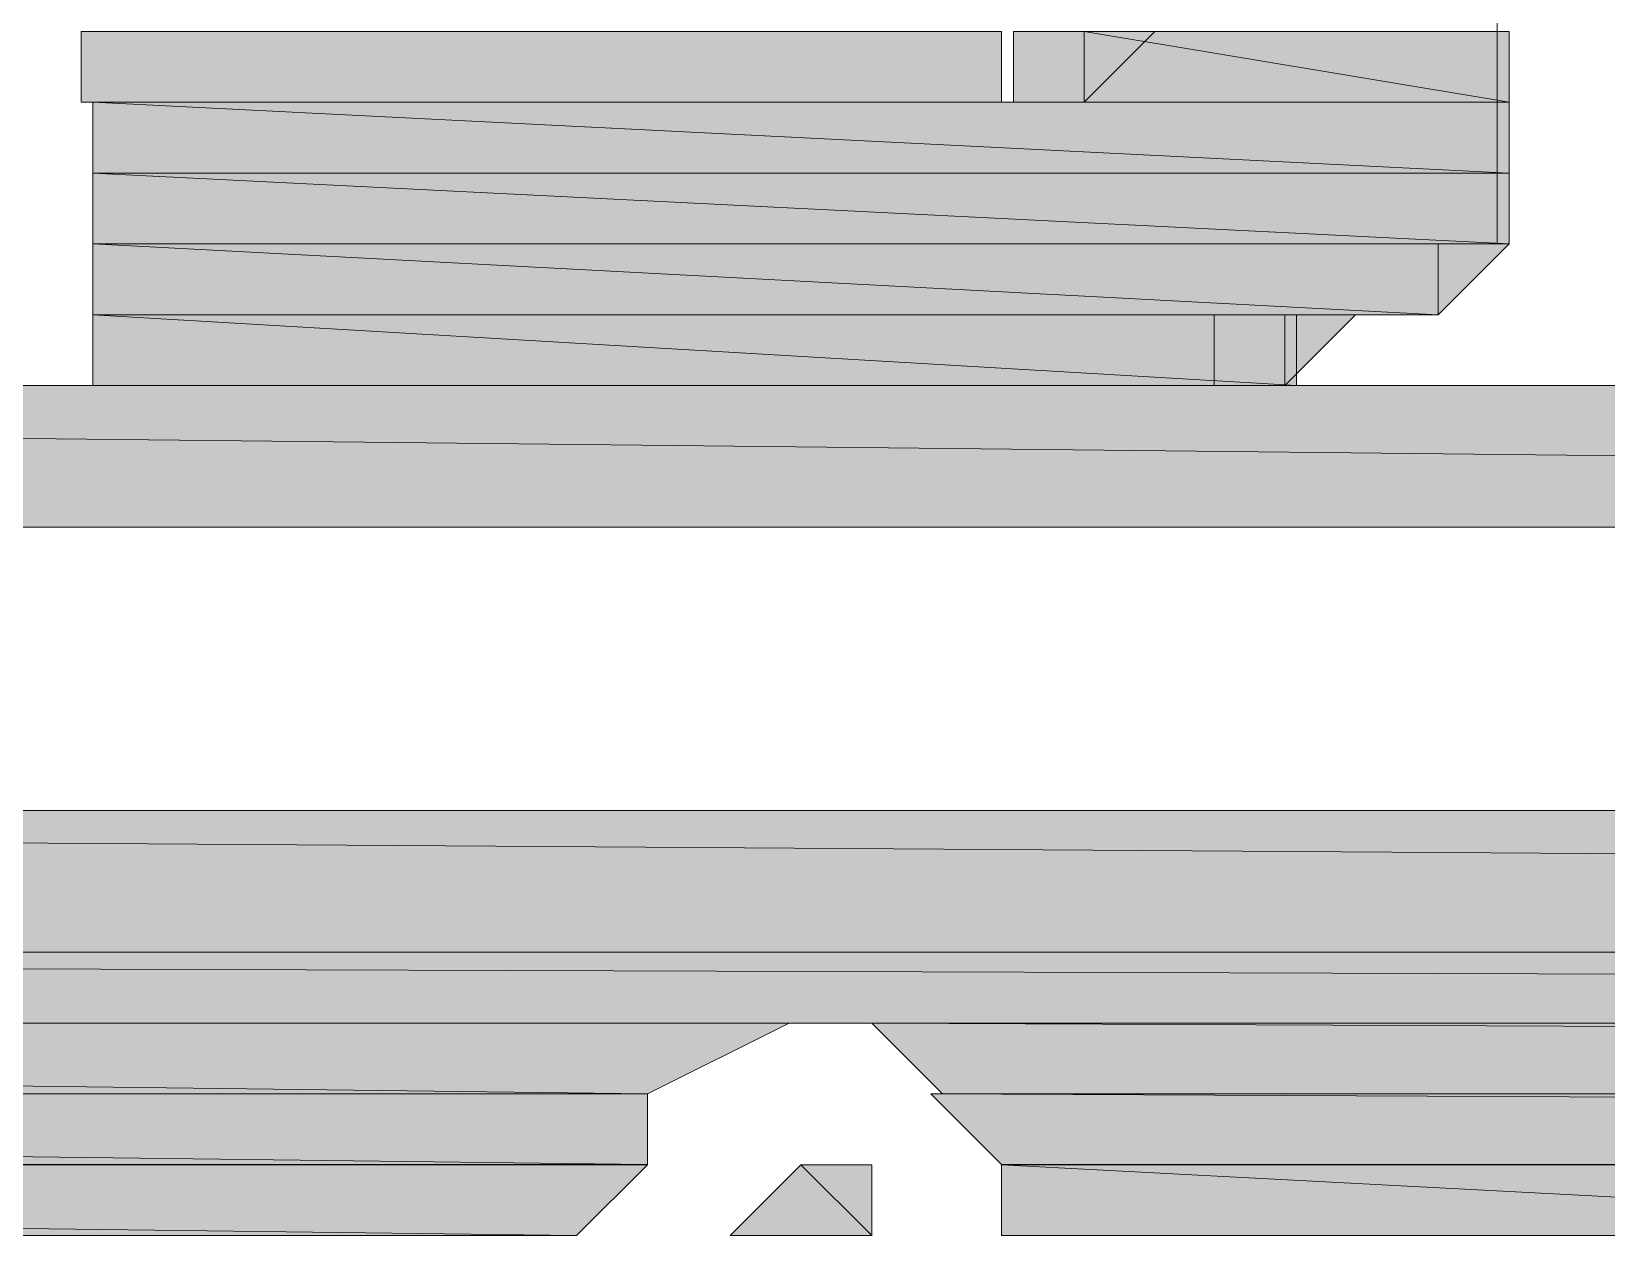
# Model space of a CAD drawing. Header units: millimetres. Extents: x -11 to 1219, y 0 to 1751.
# Drawn here: x 916.84 to 926.17, y 1243.32 to 1250.45 of the extents above; entities that cross this region are included whole.
import ezdxf

# ---------------------------------------------------------------- set-up
doc = ezdxf.new("R2010")
doc.units = ezdxf.units.MM
doc.header["$LTSCALE"] = 10
for name, color, linetype in [('1', 7, 'CONTINUOUS'), ('PDF2_Geometry', 7, 'CONTINUOUS'), ('PDF2_Solid Fills', 7, 'CONTINUOUS')]:
    doc.layers.add(name, color=color, linetype=linetype)

# ---------------------------------------------------------------- blocks, each defined once
blk = doc.blocks.new('Sinee')
at = {"layer": 'PDF2_Geometry', "lineweight": 5}
for points in [[(224.7589, -346.4489), (224.7589, -346.0296)], [(224.7589, -346.4489), (224.7589, -346.0296)], [(216.3721, -346.8682), (221.8237, -346.8682), (221.8237, -346.449), (216.3721, -346.449)], [(221.8235, -346.4489), (221.8235, -346.8682), (221.8235, -346.4489)], [(221.8235, -346.8682), (221.8235, -346.449), (221.8235, -346.8682)], [(221.8937, -346.8682), (222.313, -346.8682), (222.313, -346.449), (221.8937, -346.449)], [(222.7322, -346.4489), (222.3129, -346.4489), (224.8289, -346.4489)], [(222.7322, -346.4489), (222.3129, -346.4489), (224.8289, -346.4489)], [(222.7322, -346.4489), (222.3129, -346.8682)], [(222.7322, -346.4489), (222.3129, -346.4489), (222.3129, -346.8682)], [(222.313, -346.4489), (222.313, -346.8682), (224.829, -346.8682)], [(222.313, -346.4489), (224.829, -346.4489), (224.829, -346.8682)], [(222.313, -346.4489), (222.313, -346.8682), (222.313, -346.4489)], [(222.313, -346.8682), (222.313, -346.449), (222.313, -346.8682)], [(222.7322, -346.4489), (224.8289, -346.4489)], [(222.7322, -346.4489), (224.8289, -346.4489)], [(222.7322, -346.4489), (224.8289, -346.4489)], [(222.7322, -346.4489), (224.8289, -346.4489)], [(222.7322, -346.4489), (224.8289, -346.4489)], [(222.7322, -346.4489), (224.8289, -346.4489)], [(222.7322, -346.4489), (224.8289, -346.4489)], [(222.7322, -346.4489), (224.8289, -346.4489)], [(222.7322, -346.4489), (224.8289, -346.4489)], [(222.7322, -346.4489), (222.7322, -346.4489)], [(222.7322, -346.4489), (222.7322, -346.4489)], [(222.7322, -346.4489), (222.7322, -346.4489)], [(222.7322, -346.4489), (222.7322, -346.4489)], [(224.7589, -346.4489), (224.7589, -346.4489)], [(224.7589, -346.4489), (224.7589, -346.4489)], [(224.7589, -346.8682), (224.7589, -346.449)], [(224.7589, -346.8682), (224.7589, -346.449)], [(216.442, -346.8682), (221.8935, -346.8682)], [(216.442, -346.8682), (224.829, -346.8682)], [(216.442, -346.8682), (224.829, -346.8682)], [(216.442, -346.8682), (224.829, -346.8682)], [(216.442, -346.8682), (224.829, -346.8682)], [(216.442, -346.8682), (216.442, -347.2875), (224.829, -347.2875)], [(216.442, -346.8682), (224.829, -346.8682), (224.829, -347.2875)], [(216.442, -346.8682), (216.442, -348.5456)], [(216.442, -346.8682), (216.442, -348.5456)], [(221.8235, -346.8682), (224.7589, -346.8682)], [(221.8235, -346.8682), (224.7589, -346.8682)], [(221.8235, -346.8682), (224.7589, -346.8682)], [(221.8235, -346.8682), (224.7589, -346.8682)], [(222.313, -346.8682), (221.8937, -346.8682), (224.829, -346.8682)], [(222.313, -346.8682), (221.8937, -346.8682), (224.829, -346.8682)], [(222.313, -346.8682), (224.829, -346.8682)], [(224.7589, -346.8682), (224.7589, -346.8682)], [(224.7589, -346.8682), (224.7589, -346.8682)], [(224.7589, -346.8682), (224.7589, -346.8682)], [(224.7589, -346.8682), (224.7589, -346.8682)], [(224.7589, -347.2875), (224.7589, -346.8683)], [(224.7589, -347.2875), (224.7589, -346.8683)], [(216.442, -347.2875), (224.829, -347.2875)], [(216.442, -347.2875), (224.829, -347.2875)], [(216.442, -347.2875), (224.829, -347.2875)], [(216.442, -347.2875), (224.829, -347.2875)], [(216.442, -347.2875), (216.442, -347.7068), (224.829, -347.7068)], [(216.442, -347.2875), (224.829, -347.2875), (224.829, -347.7068)], [(224.7589, -347.2875), (224.7589, -347.2875)], [(224.7589, -347.2875), (224.7589, -347.2875)], [(224.7589, -347.2875), (224.7589, -347.2875)], [(224.7589, -347.2875), (224.7589, -347.2875)], [(224.7589, -347.7069), (224.7589, -347.2876)], [(224.7589, -347.7069), (224.7589, -347.2876)], [(216.442, -347.7069), (224.829, -347.7069)], [(216.442, -347.7069), (224.829, -347.7069)], [(216.442, -347.7069), (224.4089, -347.7069)], [(216.442, -347.7069), (224.829, -347.7069), (224.4089, -347.7069)], [(216.442, -347.7069), (216.442, -348.1262), (224.4089, -348.1262)], [(216.442, -347.7069), (224.4089, -347.7069), (224.4089, -348.1262)], [(224.4096, -347.7069), (224.8289, -347.7069)], [(224.4096, -347.7069), (224.4096, -348.1262), (224.4096, -347.7069)], [(224.4096, -347.7069), (224.4096, -348.1262), (224.8289, -347.7069)], [(224.4096, -348.1263), (224.4096, -347.7071)], [(224.4096, -348.1263), (224.4096, -347.7071), (224.4096, -348.1263)], [(224.7589, -347.7069), (224.7589, -347.7069)], [(216.442, -348.1263), (223.9903, -348.1263)], [(216.442, -348.1263), (224.4089, -348.1263), (223.9903, -348.1263)], [(216.442, -348.1263), (223.9903, -348.1263)], [(216.442, -348.1263), (223.9903, -348.1263)], [(216.442, -348.1263), (223.9903, -348.1263)], [(216.442, -348.1263), (223.9903, -348.1263)], [(216.442, -348.1263), (223.5702, -348.1263)], [(216.442, -348.1263), (223.9903, -348.1263), (223.5702, -348.1263)], [(216.442, -348.1263), (216.442, -348.5456), (223.5702, -348.5456)], [(216.442, -348.1263), (223.5702, -348.1263), (223.5702, -348.5456)], [(223.5011, -348.1263), (223.0818, -348.1263), (223.0818, -348.5456), (223.5011, -348.5456)], [(223.0818, -348.5456), (223.0818, -348.1263)], [(223.0818, -348.5456), (223.0818, -348.1263), (223.0818, -348.5456)], [(223.501, -348.5456), (223.9203, -348.1263)], [(223.501, -348.1263), (223.501, -348.5456), (223.9203, -348.1263)], [(223.501, -348.1263), (223.501, -348.5456), (223.501, -348.1263)], [(223.501, -348.5456), (223.501, -348.1263), (223.501, -348.5456)], [(223.9203, -348.1263), (224.3396, -348.1263)], [(223.9203, -348.1263), (223.9203, -348.1263)], [(223.9203, -348.1263), (223.9203, -348.1263)], [(223.9203, -348.1263), (223.9203, -348.1263)], [(223.9203, -348.1263), (223.9203, -348.1263)], [(224.4096, -348.1263), (224.4096, -348.1263)], [(187.0179, -348.5456), (187.0179, -349.3843), (264.5971, -349.3843)], [(187.0179, -348.5456), (265.0164, -348.5456), (264.5971, -349.3843)], [(208.8239, -348.5456), (226.0171, -348.5456)], [(216.442, -348.5456), (223.1516, -348.5456)], [(216.442, -348.5456), (223.5702, -348.5456), (223.1516, -348.5456)], [(216.442, -348.5456), (223.1516, -348.5456)], [(216.442, -348.5456), (223.1516, -348.5456)], [(216.442, -348.5456), (223.1516, -348.5456)], [(216.442, -348.5456), (223.1516, -348.5456)], [(216.442, -348.5456), (222.7322, -348.5456)], [(216.442, -348.5456), (223.1516, -348.5456), (222.7322, -348.5456)], [(216.442, -348.5456), (222.3129, -348.5456)], [(216.442, -348.5456), (222.7322, -348.5456), (222.3129, -348.5456)], [(216.442, -348.5456), (222.3129, -348.5456)], [(216.442, -348.5456), (222.3129, -348.5456)], [(216.442, -348.5456), (221.8935, -348.5456)], [(216.442, -348.5456), (222.3129, -348.5456), (221.8935, -348.5456)], [(216.442, -348.5456), (221.8935, -348.5456)], [(216.442, -348.5456), (221.8935, -348.5456)], [(216.442, -348.5456), (221.8935, -348.5456)], [(216.442, -348.5456), (221.8935, -348.5456)], [(216.442, -348.5456), (221.4741, -348.5456)], [(216.442, -348.5456), (221.8935, -348.5456), (221.4741, -348.5456)], [(216.442, -348.5456), (221.0548, -348.5456)], [(216.442, -348.5456), (221.4741, -348.5456), (221.0548, -348.5456)], [(216.442, -348.5456), (220.6355, -348.5456)], [(216.442, -348.5456), (221.0548, -348.5456), (220.6355, -348.5456)], [(216.442, -348.5456), (220.6355, -348.5456)], [(216.442, -348.5456), (220.6355, -348.5456)], [(216.442, -348.5456), (220.6355, -348.5456)], [(220.6355, -348.5456), (220.6355, -348.5456)], [(220.6355, -348.5456), (221.0548, -348.5456)], [(220.6355, -348.5456), (221.0548, -348.5456)], [(220.6355, -348.5456), (220.6355, -348.5456)], [(220.6355, -348.5456), (220.6355, -348.5456)], [(221.0547, -348.5456), (221.0547, -348.5456)], [(221.0547, -348.5456), (221.474, -348.5456)], [(221.0547, -348.5456), (221.474, -348.5456)], [(221.0547, -348.5456), (221.0547, -348.5456)], [(221.0547, -348.5456), (221.0547, -348.5456)], [(221.4043, -348.5456), (221.8236, -348.5456)], [(221.4043, -348.5456), (221.8236, -348.5456)], [(221.8235, -348.5456), (222.2428, -348.5456)], [(221.8235, -348.5456), (222.2428, -348.5456)], [(221.8235, -348.5456), (221.8235, -348.5456)], [(221.8235, -348.5456), (221.8235, -348.5456)], [(221.8235, -348.5456), (221.8235, -348.5456)], [(221.8235, -348.5456), (221.8235, -348.5456)], [(222.313, -348.5456), (222.313, -348.5456)], [(222.313, -348.5456), (222.7322, -348.5456)], [(222.313, -348.5456), (222.313, -348.5456)], [(222.313, -348.5456), (222.313, -348.5456)], [(222.313, -348.5456), (222.313, -348.5456)], [(222.313, -348.5456), (222.313, -348.5456)], [(222.7322, -348.5456), (223.1514, -348.5456)], [(222.7322, -348.5456), (223.1514, -348.5456)], [(222.7322, -348.5456), (222.7322, -348.5456)], [(223.0818, -348.5456), (223.0818, -348.5456)], [(223.0818, -348.5456), (223.0818, -348.5456)], [(187.0179, -349.3843), (264.5971, -349.3843)], [(187.0179, -349.3843), (264.5971, -349.3843)], [(187.8564, -349.3843), (263.7582, -349.3843)], [(187.8564, -349.3843), (264.5899, -349.3843), (263.7582, -349.3843)], [(188.276, -349.3843), (263.7584, -349.3843)], [(188.276, -349.3843), (263.7584, -349.3843)], [(188.276, -349.3843), (263.7584, -349.3843)], [(188.276, -349.3843), (263.7584, -349.3843)], [(189.9533, -349.3843), (263.339, -349.3843)], [(189.9533, -349.3843), (263.7583, -349.3843), (263.339, -349.3843)], [(215.5335, -349.3843), (233.1454, -349.3843)], [(187.4372, -351.0617), (186.1792, -351.9004), (312.3956, -351.9004)], [(187.4372, -351.0617), (311.1446, -351.0617), (312.3956, -351.9004)], [(206.797, -351.0617), (226.5056, -351.0617)], [(186.1791, -351.9004), (186.1791, -352.3197), (312.3956, -352.3197)], [(186.1791, -351.9004), (312.3956, -351.9004), (312.3956, -352.3197)], [(186.1791, -352.3197), (220.5656, -352.3197)], [(186.1791, -352.3197), (220.5656, -352.3197)], [(186.1791, -352.3197), (186.1791, -352.739), (219.7269, -352.739)], [(186.1791, -352.3197), (220.5656, -352.3197), (219.7269, -352.739)], [(220.6355, -352.3197), (220.6355, -352.3197)], [(220.6355, -352.3197), (312.4725, -352.3197)], [(220.6355, -352.3197), (312.4725, -352.3197)], [(221.0547, -352.3197), (221.474, -352.739), (312.4654, -352.739)], [(221.0547, -352.3197), (312.4654, -352.3197), (312.4654, -352.739)], [(186.1791, -352.739), (219.7269, -352.739)], [(186.1791, -352.739), (219.7269, -352.739)], [(186.1791, -352.739), (186.1791, -353.1583), (219.7269, -353.1583)], [(186.1791, -352.739), (219.7269, -352.739), (219.7269, -353.1583)], [(221.4043, -352.739), (312.4026, -352.739)], [(221.4043, -352.739), (312.4026, -352.739)], [(221.4043, -352.739), (221.8236, -353.1583), (312.4026, -353.1583)], [(221.4043, -352.739), (312.4026, -352.739), (312.4026, -353.1583)], [(186.1791, -353.1585), (219.7269, -353.1585)], [(186.1791, -353.1585), (219.7269, -353.1585)], [(186.1791, -353.1585), (219.7269, -353.1585)], [(186.1791, -353.1585), (219.7269, -353.1585)], [(186.1791, -353.1585), (219.7269, -353.1585)], [(186.1791, -353.1585), (219.7269, -353.1585)], [(186.1791, -353.1585), (219.7269, -353.1585)], [(186.1791, -353.1585), (219.7269, -353.1585)], [(186.1791, -353.1585), (219.7269, -353.1585)], [(186.1791, -353.1585), (219.7269, -353.1585)], [(186.1791, -353.1585), (219.7269, -353.1585)], [(186.1791, -353.1585), (219.7269, -353.1585)], [(186.1791, -353.1585), (219.7269, -353.1585)], [(186.1791, -353.1585), (219.7269, -353.1585)], [(186.1791, -353.1585), (219.7269, -353.1585)], [(186.1791, -353.1585), (219.7269, -353.1585)], [(186.1791, -353.1585), (186.1791, -353.5778), (219.3068, -353.5778)], [(186.1791, -353.1585), (219.7269, -353.1585), (219.3068, -353.5778)], [(220.6355, -353.1585), (220.2162, -353.5778), (221.0548, -353.5778)], [(220.6355, -353.1585), (221.0548, -353.1585)], [(220.6355, -353.1585), (221.0548, -353.1585)], [(220.6355, -353.1585), (221.0548, -353.1585)], [(220.6355, -353.1585), (221.0548, -353.1585)], [(220.6355, -353.1585), (221.0548, -353.1585)], [(220.6355, -353.1585), (221.0548, -353.1585)], [(220.6355, -353.1585), (221.0548, -353.1585)], [(220.6355, -353.1585), (221.0548, -353.1585)], [(220.6355, -353.1585), (221.0548, -353.1585)], [(220.6355, -353.1585), (221.0548, -353.1585)], [(220.6355, -353.1585), (221.0548, -353.1585)], [(220.6355, -353.1585), (221.0548, -353.1585), (221.0548, -353.5778)], [(221.8235, -353.1585), (272.1445, -353.1585)], [(221.8235, -353.1585), (272.5638, -353.1585), (272.1445, -353.1585)], [(221.8235, -353.1585), (229.7904, -353.1585)], [(221.8235, -353.1585), (229.7904, -353.1585)], [(221.8235, -353.1585), (229.7904, -353.1585)], [(221.8235, -353.1585), (229.7904, -353.1585)], [(221.8235, -353.1585), (229.7904, -353.1585)], [(221.8235, -353.1585), (229.7904, -353.1585)], [(221.8235, -353.1585), (229.7904, -353.1585)], [(221.8235, -353.1585), (229.7904, -353.1585)], [(221.8235, -353.1585), (229.7904, -353.1585)], [(221.8235, -353.1585), (229.7904, -353.1585)], [(221.8235, -353.1585), (229.7904, -353.1585)], [(221.8235, -353.1585), (229.7904, -353.1585)], [(221.8235, -353.1585), (229.7904, -353.1585)], [(221.8235, -353.1585), (229.7904, -353.1585)], [(221.8235, -353.1585), (221.8235, -353.5778), (229.7904, -353.5778)], [(221.8235, -353.1585), (229.7904, -353.1585), (229.7904, -353.5778)]]:
    blk.add_lwpolyline(points, close=True, dxfattribs=at)
for points in [[(224.7589, -346.4489), (224.7589, -346.0296), (224.7589, -346.4489)], [(221.8235, -346.8682), (221.8235, -346.449), (221.8235, -346.8682)], [(222.313, -346.8682), (222.313, -346.449), (222.313, -346.8682)], [(222.7322, -346.4489), (224.8289, -346.4489), (222.7322, -346.4489)], [(222.7322, -346.4489), (224.8289, -346.4489), (222.7322, -346.4489)], [(222.7322, -346.4489), (224.8289, -346.4489), (222.7322, -346.4489)], [(222.7322, -346.4489), (224.8289, -346.4489), (222.7322, -346.4489)], [(222.7322, -346.4489), (224.8289, -346.4489), (222.7322, -346.4489)], [(222.7322, -346.4489), (224.8289, -346.4489), (222.7322, -346.4489)], [(222.7322, -346.4489), (224.8289, -346.4489), (222.7322, -346.4489)], [(222.7322, -346.4489), (224.8289, -346.4489), (222.7322, -346.4489)], [(222.7322, -346.4489), (224.8289, -346.4489), (222.7322, -346.4489)], [(222.7322, -346.4489), (222.7322, -346.4489)], [(222.7322, -346.4489), (222.7322, -346.4489)], [(224.7589, -346.4489), (224.7589, -346.4489)], [(224.7589, -346.8682), (224.7589, -346.449), (224.7589, -346.8682)], [(216.442, -346.8682), (221.8935, -346.8682), (216.442, -346.8682)], [(216.442, -346.8682), (224.829, -346.8682), (216.442, -346.8682)], [(216.442, -346.8682), (224.829, -346.8682), (216.442, -346.8682)], [(216.442, -346.8682), (224.829, -346.8682), (216.442, -346.8682)], [(216.442, -346.8682), (224.829, -346.8682), (216.442, -346.8682)], [(216.442, -346.8682), (216.442, -348.5456), (216.442, -346.8682)], [(221.8235, -346.8682), (224.7589, -346.8682), (221.8235, -346.8682)], [(221.8235, -346.8682), (224.7589, -346.8682), (221.8235, -346.8682)], [(221.8235, -346.8682), (224.7589, -346.8682), (221.8235, -346.8682)], [(221.8235, -346.8682), (224.7589, -346.8682), (221.8235, -346.8682)], [(222.313, -346.8682), (224.829, -346.8682), (222.313, -346.8682)], [(224.7589, -346.8682), (224.7589, -346.8682)], [(224.7589, -346.8682), (224.7589, -346.8682)], [(224.7589, -347.2875), (224.7589, -346.8683), (224.7589, -347.2875)], [(216.442, -347.2875), (224.829, -347.2875), (216.442, -347.2875)], [(216.442, -347.2875), (224.829, -347.2875), (216.442, -347.2875)], [(216.442, -347.2875), (224.829, -347.2875), (216.442, -347.2875)], [(216.442, -347.2875), (224.829, -347.2875), (216.442, -347.2875)], [(224.7589, -347.2875), (224.7589, -347.2875)], [(224.7589, -347.2875), (224.7589, -347.2875)], [(224.7589, -347.7069), (224.7589, -347.2876), (224.7589, -347.7069)], [(216.442, -347.7069), (224.829, -347.7069), (216.442, -347.7069)], [(216.442, -347.7069), (224.829, -347.7069), (216.442, -347.7069)], [(216.442, -347.7069), (224.4089, -347.7069), (216.442, -347.7069)], [(216.442, -347.7069), (224.829, -347.7069), (216.442, -347.7069)], [(224.4096, -347.7069), (224.8289, -347.7069), (224.4096, -347.7069)], [(224.4096, -348.1263), (224.4096, -347.7071), (224.4096, -348.1263)], [(216.442, -348.1263), (223.9903, -348.1263), (216.442, -348.1263)], [(216.442, -348.1263), (224.4089, -348.1263), (216.442, -348.1263)], [(216.442, -348.1263), (223.9903, -348.1263), (216.442, -348.1263)], [(216.442, -348.1263), (223.9903, -348.1263), (216.442, -348.1263)], [(216.442, -348.1263), (223.9903, -348.1263), (216.442, -348.1263)], [(216.442, -348.1263), (223.9903, -348.1263), (216.442, -348.1263)], [(216.442, -348.1263), (223.5702, -348.1263), (216.442, -348.1263)], [(216.442, -348.1263), (223.9903, -348.1263), (216.442, -348.1263)], [(223.0818, -348.5456), (223.0818, -348.1263), (223.0818, -348.5456)], [(223.501, -348.1263), (223.501, -348.5456), (223.501, -348.1263)], [(223.9203, -348.1263), (224.3396, -348.1263), (223.9203, -348.1263)], [(223.9203, -348.1263), (223.9203, -348.1263)], [(223.9203, -348.1263), (223.9203, -348.1263)], [(208.8239, -348.5456), (226.0171, -348.5456), (208.8239, -348.5456)], [(216.442, -348.5456), (223.1516, -348.5456), (216.442, -348.5456)], [(216.442, -348.5456), (223.5702, -348.5456), (216.442, -348.5456)], [(216.442, -348.5456), (223.1516, -348.5456), (216.442, -348.5456)], [(216.442, -348.5456), (223.1516, -348.5456), (216.442, -348.5456)], [(216.442, -348.5456), (223.1516, -348.5456), (216.442, -348.5456)], [(216.442, -348.5456), (223.1516, -348.5456), (216.442, -348.5456)], [(216.442, -348.5456), (222.7322, -348.5456), (216.442, -348.5456)], [(216.442, -348.5456), (223.1516, -348.5456), (216.442, -348.5456)], [(216.442, -348.5456), (222.3129, -348.5456), (216.442, -348.5456)], [(216.442, -348.5456), (222.7322, -348.5456), (216.442, -348.5456)], [(216.442, -348.5456), (222.3129, -348.5456), (216.442, -348.5456)], [(216.442, -348.5456), (222.3129, -348.5456), (216.442, -348.5456)], [(216.442, -348.5456), (221.8935, -348.5456), (216.442, -348.5456)], [(216.442, -348.5456), (222.3129, -348.5456), (216.442, -348.5456)], [(216.442, -348.5456), (221.8935, -348.5456), (216.442, -348.5456)], [(216.442, -348.5456), (221.8935, -348.5456), (216.442, -348.5456)], [(216.442, -348.5456), (221.8935, -348.5456), (216.442, -348.5456)], [(216.442, -348.5456), (221.8935, -348.5456), (216.442, -348.5456)], [(216.442, -348.5456), (221.4741, -348.5456), (216.442, -348.5456)], [(216.442, -348.5456), (221.8935, -348.5456), (216.442, -348.5456)], [(216.442, -348.5456), (221.0548, -348.5456), (216.442, -348.5456)], [(216.442, -348.5456), (221.4741, -348.5456), (216.442, -348.5456)], [(216.442, -348.5456), (220.6355, -348.5456), (216.442, -348.5456)], [(216.442, -348.5456), (221.0548, -348.5456), (216.442, -348.5456)], [(216.442, -348.5456), (220.6355, -348.5456), (216.442, -348.5456)], [(216.442, -348.5456), (220.6355, -348.5456), (216.442, -348.5456)], [(220.6355, -348.5456), (220.6355, -348.5456)], [(220.6355, -348.5456), (221.0548, -348.5456), (220.6355, -348.5456)], [(220.6355, -348.5456), (220.6355, -348.5456)], [(221.0547, -348.5456), (221.0547, -348.5456)], [(221.0547, -348.5456), (221.474, -348.5456), (221.0547, -348.5456)], [(221.0547, -348.5456), (221.0547, -348.5456)], [(221.4043, -348.5456), (221.8236, -348.5456), (221.4043, -348.5456)], [(221.8235, -348.5456), (222.2428, -348.5456), (221.8235, -348.5456)], [(221.8235, -348.5456), (221.8235, -348.5456)], [(221.8235, -348.5456), (221.8235, -348.5456)], [(222.313, -348.5456), (222.313, -348.5456)], [(222.313, -348.5456), (222.7322, -348.5456), (222.313, -348.5456)], [(222.313, -348.5456), (222.313, -348.5456)], [(222.313, -348.5456), (222.313, -348.5456)], [(222.7322, -348.5456), (223.1514, -348.5456), (222.7322, -348.5456)], [(223.0818, -348.5456), (223.0818, -348.5456)], [(187.0179, -349.3843), (264.5971, -349.3843), (187.0179, -349.3843)], [(187.0179, -349.3843), (264.5971, -349.3843), (187.0179, -349.3843)], [(187.8564, -349.3843), (263.7582, -349.3843), (187.8564, -349.3843)], [(187.8564, -349.3843), (264.5899, -349.3843), (187.8564, -349.3843)], [(188.276, -349.3843), (263.7584, -349.3843), (188.276, -349.3843)], [(188.276, -349.3843), (263.7584, -349.3843), (188.276, -349.3843)], [(188.276, -349.3843), (263.7584, -349.3843), (188.276, -349.3843)], [(188.276, -349.3843), (263.7584, -349.3843), (188.276, -349.3843)], [(189.9533, -349.3843), (263.339, -349.3843), (189.9533, -349.3843)], [(189.9533, -349.3843), (263.7583, -349.3843), (189.9533, -349.3843)], [(215.5335, -349.3843), (233.1454, -349.3843), (215.5335, -349.3843)], [(206.797, -351.0617), (226.5056, -351.0617), (206.797, -351.0617)], [(186.1791, -352.3197), (220.5656, -352.3197), (186.1791, -352.3197)], [(186.1791, -352.3197), (220.5656, -352.3197), (186.1791, -352.3197)], [(220.6355, -352.3197), (220.6355, -352.3197)], [(220.6355, -352.3197), (312.4725, -352.3197), (220.6355, -352.3197)], [(220.6355, -352.3197), (312.4725, -352.3197), (220.6355, -352.3197)], [(186.1791, -352.739), (219.7269, -352.739), (186.1791, -352.739)], [(186.1791, -352.739), (219.7269, -352.739), (186.1791, -352.739)], [(221.4043, -352.739), (312.4026, -352.739), (221.4043, -352.739)], [(221.4043, -352.739), (312.4026, -352.739), (221.4043, -352.739)], [(186.1791, -353.1585), (219.7269, -353.1585), (186.1791, -353.1585)], [(186.1791, -353.1585), (219.7269, -353.1585), (186.1791, -353.1585)], [(186.1791, -353.1585), (219.7269, -353.1585), (186.1791, -353.1585)], [(186.1791, -353.1585), (219.7269, -353.1585), (186.1791, -353.1585)], [(186.1791, -353.1585), (219.7269, -353.1585), (186.1791, -353.1585)], [(186.1791, -353.1585), (219.7269, -353.1585), (186.1791, -353.1585)], [(186.1791, -353.1585), (219.7269, -353.1585), (186.1791, -353.1585)], [(186.1791, -353.1585), (219.7269, -353.1585), (186.1791, -353.1585)], [(186.1791, -353.1585), (219.7269, -353.1585), (186.1791, -353.1585)], [(186.1791, -353.1585), (219.7269, -353.1585), (186.1791, -353.1585)], [(186.1791, -353.1585), (219.7269, -353.1585), (186.1791, -353.1585)], [(186.1791, -353.1585), (219.7269, -353.1585), (186.1791, -353.1585)], [(186.1791, -353.1585), (219.7269, -353.1585), (186.1791, -353.1585)], [(186.1791, -353.1585), (219.7269, -353.1585), (186.1791, -353.1585)], [(186.1791, -353.1585), (219.7269, -353.1585), (186.1791, -353.1585)], [(186.1791, -353.1585), (219.7269, -353.1585), (186.1791, -353.1585)], [(220.6355, -353.1585), (221.0548, -353.1585), (220.6355, -353.1585)], [(220.6355, -353.1585), (221.0548, -353.1585), (220.6355, -353.1585)], [(220.6355, -353.1585), (221.0548, -353.1585), (220.6355, -353.1585)], [(220.6355, -353.1585), (221.0548, -353.1585), (220.6355, -353.1585)], [(220.6355, -353.1585), (221.0548, -353.1585), (220.6355, -353.1585)], [(220.6355, -353.1585), (221.0548, -353.1585), (220.6355, -353.1585)], [(220.6355, -353.1585), (221.0548, -353.1585), (220.6355, -353.1585)], [(220.6355, -353.1585), (221.0548, -353.1585), (220.6355, -353.1585)], [(220.6355, -353.1585), (221.0548, -353.1585), (220.6355, -353.1585)], [(220.6355, -353.1585), (221.0548, -353.1585), (220.6355, -353.1585)], [(220.6355, -353.1585), (221.0548, -353.1585), (220.6355, -353.1585)], [(221.8235, -353.1585), (272.1445, -353.1585), (221.8235, -353.1585)], [(221.8235, -353.1585), (272.5638, -353.1585), (221.8235, -353.1585)], [(221.8235, -353.1585), (229.7904, -353.1585), (221.8235, -353.1585)], [(221.8235, -353.1585), (229.7904, -353.1585), (221.8235, -353.1585)], [(221.8235, -353.1585), (229.7904, -353.1585), (221.8235, -353.1585)], [(221.8235, -353.1585), (229.7904, -353.1585), (221.8235, -353.1585)], [(221.8235, -353.1585), (229.7904, -353.1585), (221.8235, -353.1585)], [(221.8235, -353.1585), (229.7904, -353.1585), (221.8235, -353.1585)], [(221.8235, -353.1585), (229.7904, -353.1585), (221.8235, -353.1585)], [(221.8235, -353.1585), (229.7904, -353.1585), (221.8235, -353.1585)], [(221.8235, -353.1585), (229.7904, -353.1585), (221.8235, -353.1585)], [(221.8235, -353.1585), (229.7904, -353.1585), (221.8235, -353.1585)], [(221.8235, -353.1585), (229.7904, -353.1585), (221.8235, -353.1585)], [(221.8235, -353.1585), (229.7904, -353.1585), (221.8235, -353.1585)], [(221.8235, -353.1585), (229.7904, -353.1585), (221.8235, -353.1585)], [(221.8235, -353.1585), (229.7904, -353.1585), (221.8235, -353.1585)]]:
    blk.add_lwpolyline(points, dxfattribs=at)
at = {"layer": 'PDF2_Solid Fills', "lineweight": 5, "transparency": 33554559}
for points in [[(221.8235, -346.4489), (216.3721, -346.8682), (216.3721, -346.4489)], [(221.8235, -346.8682), (221.8235, -346.449), (216.3721, -346.8682)], [(222.313, -346.4489), (221.8937, -346.8682), (221.8937, -346.4489)], [(222.313, -346.8682), (222.313, -346.449), (221.8937, -346.8682)], [(222.7322, -346.4489), (222.3129, -346.8682), (222.3129, -346.4489)], [(222.313, -346.4489), (222.313, -346.8682), (224.829, -346.8682)], [(222.313, -346.4489), (224.829, -346.4489), (224.829, -346.8682)], [(216.442, -346.8682), (216.442, -347.2875), (224.829, -347.2875)], [(216.442, -346.8682), (224.829, -346.8682), (224.829, -347.2875)], [(216.442, -347.2875), (216.442, -347.7068), (224.829, -347.7068)], [(216.442, -347.2875), (224.829, -347.2875), (224.829, -347.7068)], [(216.442, -347.7069), (216.442, -348.1262), (224.4089, -348.1262)], [(216.442, -347.7069), (224.4089, -347.7069), (224.4089, -348.1262)], [(224.4096, -348.1263), (224.4096, -347.7071), (224.8289, -347.7071)], [(216.442, -348.1263), (216.442, -348.5456), (223.5702, -348.5456)], [(216.442, -348.1263), (223.5702, -348.1263), (223.5702, -348.5456)], [(223.0818, -348.1263), (223.0818, -348.5456), (223.5011, -348.1263)], [(223.0818, -348.5456), (223.5011, -348.1263), (223.5011, -348.5456)], [(223.501, -348.1263), (223.501, -348.5456), (223.9203, -348.1263)], [(187.0179, -348.5456), (187.0179, -349.3843), (264.5971, -349.3843)], [(187.0179, -348.5456), (265.0164, -348.5456), (264.5971, -349.3843)], [(187.4372, -351.0617), (186.1792, -351.9004), (312.3956, -351.9004)], [(187.4372, -351.0617), (311.1446, -351.0617), (312.3956, -351.9004)], [(186.1791, -351.9004), (186.1791, -352.3197), (312.3956, -352.3197)], [(186.1791, -351.9004), (312.3956, -351.9004), (312.3956, -352.3197)], [(186.1791, -352.3197), (186.1791, -352.739), (219.7269, -352.739)], [(186.1791, -352.3197), (220.5656, -352.3197), (219.7269, -352.739)], [(221.0547, -352.3197), (221.474, -352.739), (312.4654, -352.739)], [(221.0547, -352.3197), (312.4654, -352.3197), (312.4654, -352.739)], [(186.1791, -352.739), (186.1791, -353.1583), (219.7269, -353.1583)], [(186.1791, -352.739), (219.7269, -352.739), (219.7269, -353.1583)], [(221.4043, -352.739), (221.8236, -353.1583), (312.4026, -353.1583)], [(221.4043, -352.739), (312.4026, -352.739), (312.4026, -353.1583)], [(186.1791, -353.1585), (186.1791, -353.5778), (219.3068, -353.5778)], [(186.1791, -353.1585), (219.7269, -353.1585), (219.3068, -353.5778)], [(220.6355, -353.1585), (220.2162, -353.5778), (221.0548, -353.5778)], [(220.6355, -353.1585), (221.0548, -353.1585), (221.0548, -353.5778)], [(221.8235, -353.1585), (221.8235, -353.5778), (229.7904, -353.5778)], [(221.8235, -353.1585), (229.7904, -353.1585), (229.7904, -353.5778)]]:
    blk.add_solid(points, dxfattribs=at)

msp = doc.modelspace()

# ---------------------------------------------------------------- block references
at = {"layer": '1'}
msp.add_blockref('Sinee', (700.7639, 1596.8942), dxfattribs=at)

doc.saveas('drawing.dxf')
